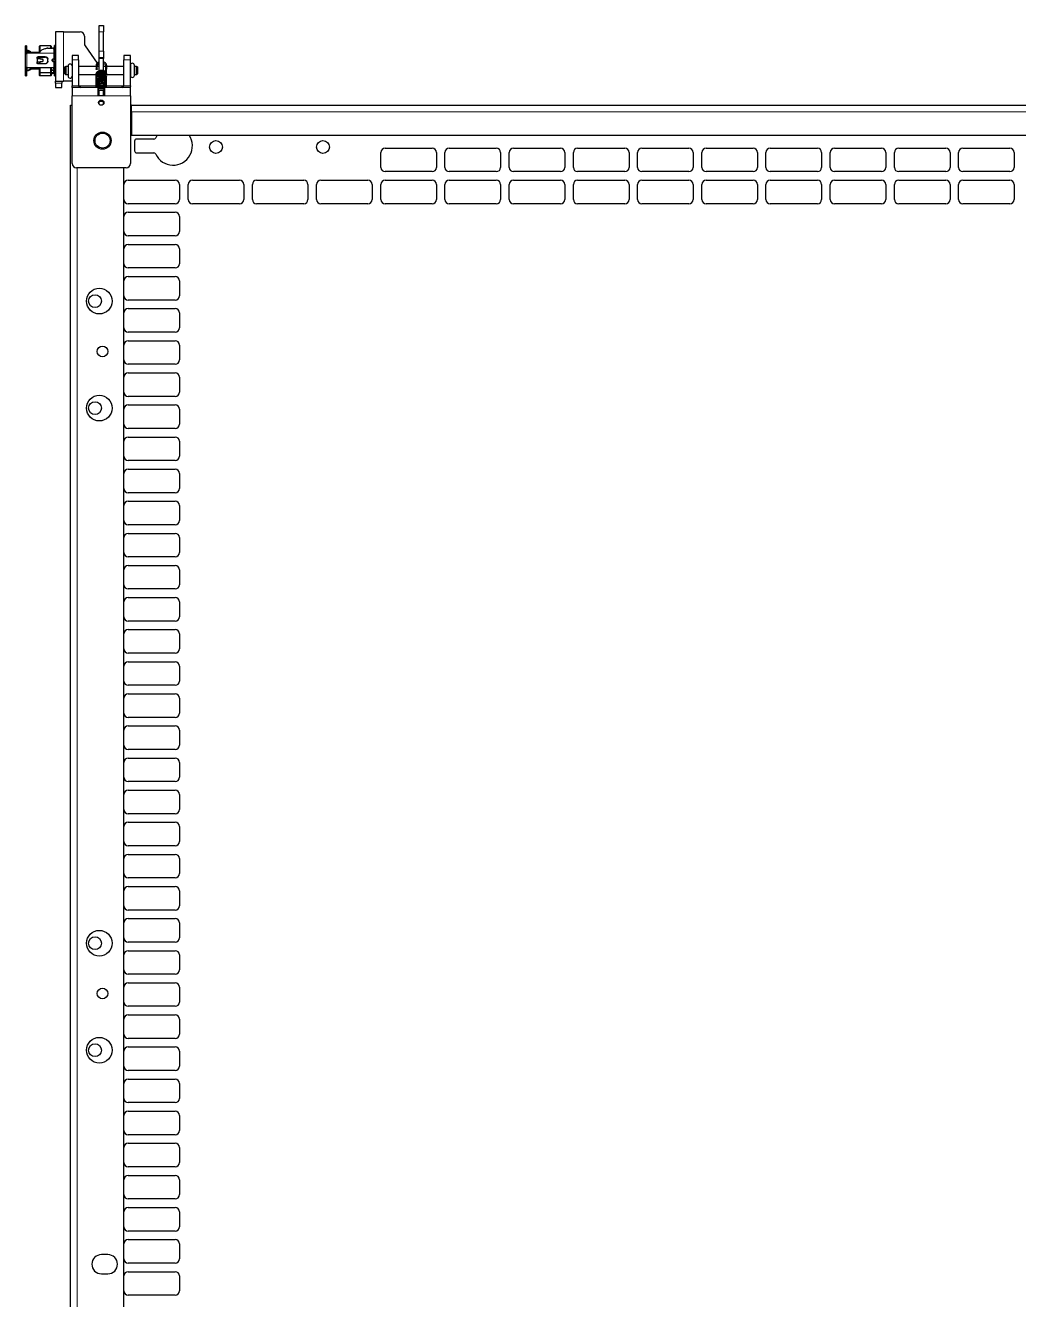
# Model space of a CAD drawing. Header units: millimetres. Extents: x -948 to 1310, y 554 to 2003.
# Drawn here: x 338 to 802, y 1287 to 1882 of the extents above; entities that cross this region are included whole.
import ezdxf

# ---------------------------------------------------------------- set-up
doc = ezdxf.new("R2010")
doc.units = ezdxf.units.MM

msp = doc.modelspace()

# ---------------------------------------------------------------- linework, layer by layer
at = {"color": 7, "linetype": 'Continuous', "lineweight": 25}
for p, q in [((372.35, 1882.1), (374.35, 1882.1)), ((372.35, 1879.1), (372.35, 1882.1)), ((374.35, 1882.1), (374.35, 1879.1)), ((355.75, 1879.1), (351.95, 1879.1)), ((351.95, 1879.1), (351.95, 1856.1)), ((355.75, 1879.1), (363.45, 1879.1)), ((365.45, 1877.1), (365.45, 1873.73)), ((372.35, 1870.1), (372.35, 1879.1)), ((374.35, 1870.1), (374.35, 1879.1)), ((338.45, 1872.6), (337.95, 1872.6)), ((337.95, 1871.84), (337.95, 1872.6)), ((338.45, 1871.84), (337.95, 1871.84)), ((337.95, 1868.77), (337.95, 1871.84)), ((338.45, 1872.6), (338.45, 1871.84)), ((338.45, 1871.84), (338.45, 1869.18)), ((339.15, 1870.34), (338.65, 1870.34)), ((339.15, 1870.07), (338.65, 1870.07)), ((338.65, 1870.07), (338.65, 1869.61)), ((338.65, 1869.61), (339.15, 1869.61)), ((339.15, 1869.61), (339.15, 1870.07)), ((340.65, 1869.21), (340.65, 1869.46)), ((344.47, 1869.46), (340.65, 1869.46)), ((345.4, 1870.54), (344.25, 1869.21)), ((344.66, 1872.6), (344.55, 1872.4)), ((344.55, 1872.4), (344.66, 1872.6)), ((344.55, 1869.55), (344.55, 1872.4)), ((344.66, 1872.6), (344.66, 1869.69)), ((349.75, 1872.6), (344.66, 1872.6)), ((348.35, 1871.55), (350.5, 1871.55)), ((349.95, 1872.49), (349.75, 1872.6)), ((349.75, 1871.55), (349.75, 1872.6)), ((349.75, 1872.6), (349.95, 1872.49)), ((349.95, 1872.49), (349.95, 1871.55)), ((351.25, 1871.05), (351.25, 1869.21)), ((351.45, 1869.44), (351.29, 1869.41)), ((351.95, 1872.7), (351.45, 1872.7)), ((351.45, 1871.93), (351.45, 1872.7)), ((351.45, 1870.88), (351.45, 1871.93)), ((351.45, 1871.93), (351.95, 1871.93)), ((351.45, 1866.89), (351.45, 1870.88)), ((351.45, 1870.88), (351.95, 1870.88)), ((365.81, 1872.59), (371.45, 1864.53)), ((372.35, 1867.1), (372.35, 1870.1)), ((374.35, 1870.1), (374.35, 1867.1)), ((337.96, 1868.77), (337.95, 1868.77)), ((337.95, 1868.69), (337.95, 1868.77)), ((337.95, 1862.82), (337.95, 1868.69)), ((344.25, 1869.21), (338.65, 1869.21)), ((343.35, 1866.65), (343.35, 1867.03)), ((343.35, 1866.65), (343.35, 1865.05)), ((343.35, 1864.67), (343.35, 1865.05)), ((347.15, 1867.5), (343.85, 1867.5)), ((343.85, 1867.3), (347.15, 1867.3)), ((343.85, 1864.33), (347.15, 1864.33)), ((347.15, 1864.18), (343.85, 1864.18)), ((344.55, 1866.57), (344.55, 1867.3)), ((344.55, 1864.33), (344.55, 1865.16)), ((344.66, 1867.3), (344.66, 1866.56)), ((344.66, 1865.18), (344.66, 1864.33)), ((345.63, 1865.31), (345.69, 1865.32)), ((346.28, 1865.86), (346.28, 1865.82)), ((348.35, 1865.37), (348.35, 1866.33)), ((350.45, 1865.77), (350.45, 1865.94)), ((351, 1866.48), (351.25, 1866.48)), ((351, 1866.39), (351.25, 1866.39)), ((351, 1865.26), (351.25, 1865.26)), ((351, 1865.22), (351.25, 1865.22)), ((351.15, 1866.39), (351.15, 1865.26)), ((351.95, 1866.89), (351.45, 1866.89)), ((351.45, 1866.52), (351.45, 1866.89)), ((351.45, 1865.2), (351.45, 1865.04)), ((351.45, 1858.5), (351.45, 1865.04)), ((351.95, 1865.04), (351.45, 1865.04)), ((362.75, 1868.1), (359.75, 1868.1)), ((359.75, 1868.1), (359.75, 1866.1)), ((359.75, 1866.1), (359.75, 1853.9)), ((362.75, 1866.1), (362.75, 1868.1)), ((362.75, 1866.1), (362.75, 1853.9)), ((370.92, 1863.34), (370.9, 1861.73)), ((371.5, 1861.73), (371.52, 1863.33)), ((372.35, 1867.1), (374.35, 1867.1)), ((372.35, 1866.6), (372.35, 1867.1)), ((372.35, 1860.92), (372.35, 1866.6)), ((374.35, 1867.1), (374.35, 1866.6)), ((374.35, 1861), (374.35, 1866.6)), ((383.95, 1868.1), (383.95, 1866.1)), ((386.95, 1868.1), (383.95, 1868.1)), ((383.95, 1853.9), (383.95, 1866.1)), ((386.95, 1866.1), (386.95, 1868.1)), ((386.95, 1853.9), (386.95, 1866.1)), ((386.95, 1863.47), (386.95, 1858.77)), ((388.85, 1858.77), (388.85, 1863.47)), ((337.95, 1861.76), (337.95, 1862.82)), ((338.45, 1861.76), (337.95, 1861.76)), ((337.95, 1858.69), (337.95, 1861.76)), ((338.45, 1858.69), (337.95, 1858.69)), ((337.95, 1858.6), (337.95, 1858.69)), ((337.95, 1858.6), (338.45, 1858.6)), ((338.45, 1862.38), (338.45, 1861.76)), ((338.45, 1861.76), (338.45, 1858.69)), ((338.45, 1858.69), (338.45, 1858.6)), ((340.65, 1862.36), (338.65, 1862.36)), ((339.15, 1861.14), (338.65, 1861.14)), ((339.15, 1860.86), (338.65, 1860.86)), ((340.65, 1861.74), (339.97, 1861.74)), ((344.25, 1862), (340.26, 1862)), ((351.25, 1862.36), (340.65, 1862.36)), ((344.47, 1861.74), (340.65, 1861.74)), ((344.25, 1862.36), (344.25, 1862)), ((344.55, 1861.65), (344.25, 1862)), ((344.26, 1862.36), (344.55, 1862.02)), ((344.55, 1860.01), (344.55, 1862.36)), ((344.66, 1859.93), (344.55, 1860.01)), ((344.55, 1858.8), (344.55, 1860.01)), ((344.55, 1858.8), (344.66, 1858.6)), ((344.66, 1858.6), (344.55, 1858.8)), ((344.55, 1858.8), (344.55, 1858.8)), ((344.66, 1862.36), (344.66, 1859.93)), ((349.75, 1859.93), (344.66, 1859.93)), ((344.66, 1859.93), (344.66, 1858.6)), ((349.75, 1858.6), (344.66, 1858.6)), ((349.75, 1859.93), (349.75, 1862.36)), ((349.95, 1859.97), (349.75, 1859.93)), ((349.75, 1858.6), (349.75, 1859.93)), ((349.75, 1858.6), (349.95, 1858.72)), ((349.95, 1858.72), (349.75, 1858.6)), ((349.95, 1862.36), (349.95, 1859.97)), ((349.95, 1861.45), (351.15, 1861.45)), ((350.5, 1860.03), (349.95, 1860.03)), ((349.95, 1859.97), (349.95, 1858.72)), ((349.95, 1859.66), (350.5, 1859.66)), ((351.15, 1862.37), (351.15, 1861.45)), ((351.45, 1861.76), (351.15, 1861.83)), ((351.45, 1861.5), (351.15, 1861.6)), ((351.25, 1861.81), (351.25, 1862.36)), ((351.25, 1860.53), (351.25, 1860.97)), ((351.25, 1860.53), (351.25, 1860.16)), ((351.45, 1858.5), (351.95, 1858.5)), ((356.8, 1863), (356.3, 1862.71)), ((356.3, 1859.49), (356.3, 1862.71)), ((356.3, 1859.49), (356.8, 1859.2)), ((357.85, 1863), (356.8, 1863)), ((356.8, 1863), (356.8, 1859.2)), ((356.8, 1859.2), (357.85, 1859.2)), ((357.85, 1863.13), (357.85, 1858.43)), ((370.92, 1863), (362.75, 1863)), ((362.75, 1859.2), (370.91, 1859.2)), ((372.35, 1863), (371.52, 1863)), ((374.35, 1863.1), (375.32, 1863.1)), ((375.32, 1863), (374.35, 1863)), ((375.32, 1863.21), (375.28, 1860.56)), ((375.38, 1857.76), (375.62, 1857.52)), ((375.81, 1859.2), (383.95, 1859.2)), ((375.89, 1859.52), (375.84, 1859.93)), ((375.87, 1859.95), (375.92, 1863.2)), ((375.88, 1859.46), (375.89, 1859.52)), ((375.92, 1863.1), (383.95, 1863.1)), ((383.95, 1863), (375.92, 1863)), ((386.95, 1863), (386.95, 1863)), ((386.95, 1859.2), (386.95, 1859.2)), ((389.8, 1863), (388.85, 1863)), ((388.85, 1859.2), (389.8, 1859.2)), ((390.3, 1862.71), (389.8, 1863)), ((389.8, 1859.2), (389.8, 1863)), ((389.8, 1859.2), (390.3, 1859.49)), ((390.3, 1862.71), (390.3, 1859.49)), ((351.95, 1856.1), (355.75, 1856.1)), ((351.95, 1855.1), (351.95, 1856.1)), ((351.95, 1855.1), (351.95, 1853.1)), ((351.95, 1853.1), (354.95, 1853.1)), ((354.95, 1856.1), (354.95, 1855.1)), ((354.95, 1853.1), (354.95, 1855.1)), ((359.75, 1856.1), (355.75, 1856.1)), ((359.75, 1853.1), (359.75, 1849.3)), ((371.85, 1853.1), (359.75, 1853.1)), ((362.75, 1853.9), (363.55, 1853.9)), ((363.55, 1853.9), (363.55, 1853.1)), ((370.8, 1853.15), (370.79, 1853.1)), ((370.9, 1853.6), (370.8, 1853.21)), ((370.8, 1853.21), (370.8, 1853.15)), ((371.4, 1853.17), (371.45, 1853.35)), ((371.4, 1853.11), (371.4, 1853.17)), ((371.63, 1856.89), (371.52, 1857.02)), ((371.85, 1849.3), (371.85, 1853.1)), ((372.03, 1856.52), (371.91, 1856.6)), ((372.35, 1849.3), (372.35, 1852.06)), ((374.35, 1849.3), (374.35, 1852)), ((386.95, 1853.1), (374.85, 1853.1)), ((374.85, 1853.1), (374.85, 1849.3)), ((383.15, 1853.1), (383.15, 1853.9)), ((383.15, 1853.9), (383.95, 1853.9)), ((386.95, 1849.3), (386.95, 1853.1)), ((359.75, 1817.6), (359.75, 1849.3)), ((371.85, 1850.1), (372.35, 1850.1)), ((374.85, 1849.3), (371.85, 1849.3)), ((372.35, 1845.3), (372.35, 1846.8)), ((374.35, 1850.1), (374.85, 1850.1)), ((374.35, 1845.3), (374.35, 1846.8)), ((386.95, 1849.3), (386.95, 1817.6)), ((358.95, 1844.8), (359.75, 1844.8)), ((358.95, 761.8), (358.95, 1844.8)), ((387.45, 1844.8), (386.95, 1844.8)), ((387.45, 1841.71), (387.45, 1844.81)), ((387.45, 1844.81), (1216.45, 1844.81)), ((387.45, 1841.71), (387.45, 1830.81)), ((387.45, 1830.81), (1216.45, 1830.81)), ((388.95, 1828.06), (388.95, 1823.56)), ((397.9, 1829.06), (389.95, 1829.06)), ((399.47, 1830.81), (398.8, 1829.64)), ((389.95, 1822.56), (397.9, 1822.56)), ((503.95, 1815.8), (503.95, 1822.8)), ((505.95, 1824.8), (527.95, 1824.8)), ((529.95, 1822.8), (529.95, 1815.8)), ((533.95, 1815.8), (533.95, 1822.8)), ((535.95, 1824.8), (557.95, 1824.8)), ((559.95, 1822.8), (559.95, 1815.8)), ((563.95, 1815.8), (563.95, 1822.8)), ((565.95, 1824.8), (587.95, 1824.8)), ((589.95, 1822.8), (589.95, 1815.8)), ((593.95, 1815.8), (593.95, 1822.8)), ((595.95, 1824.8), (617.95, 1824.8)), ((619.95, 1822.8), (619.95, 1815.8)), ((623.95, 1815.8), (623.95, 1822.8)), ((625.95, 1824.8), (647.95, 1824.8)), ((649.95, 1822.8), (649.95, 1815.8)), ((653.95, 1815.8), (653.95, 1822.8)), ((655.95, 1824.8), (677.95, 1824.8)), ((679.95, 1822.8), (679.95, 1815.8)), ((683.95, 1815.8), (683.95, 1822.8)), ((685.95, 1824.8), (707.95, 1824.8)), ((709.95, 1822.8), (709.95, 1815.8)), ((713.95, 1815.8), (713.95, 1822.8)), ((715.95, 1824.8), (737.95, 1824.8)), ((739.95, 1822.8), (739.95, 1815.8)), ((743.95, 1815.8), (743.95, 1822.8)), ((745.95, 1824.8), (767.95, 1824.8)), ((769.95, 1822.8), (769.95, 1815.8)), ((773.95, 1815.8), (773.95, 1822.8)), ((775.95, 1824.8), (797.95, 1824.8)), ((799.95, 1822.8), (799.95, 1815.8)), ((384.95, 1815.6), (361.75, 1815.6)), ((383.95, 761.8), (383.95, 1815.6)), ((385.95, 1809.8), (407.95, 1809.8)), ((415.95, 1809.8), (437.95, 1809.8)), ((445.95, 1809.8), (467.95, 1809.8)), ((475.95, 1809.8), (497.95, 1809.8)), ((527.95, 1813.8), (505.95, 1813.8)), ((505.95, 1809.8), (527.95, 1809.8)), ((557.95, 1813.8), (535.95, 1813.8)), ((535.95, 1809.8), (557.95, 1809.8)), ((587.95, 1813.8), (565.95, 1813.8)), ((565.95, 1809.8), (587.95, 1809.8)), ((617.95, 1813.8), (595.95, 1813.8)), ((595.95, 1809.8), (617.95, 1809.8)), ((647.95, 1813.8), (625.95, 1813.8)), ((625.95, 1809.8), (647.95, 1809.8)), ((677.95, 1813.8), (655.95, 1813.8)), ((655.95, 1809.8), (677.95, 1809.8)), ((707.95, 1813.8), (685.95, 1813.8)), ((685.95, 1809.8), (707.95, 1809.8)), ((737.95, 1813.8), (715.95, 1813.8)), ((715.95, 1809.8), (737.95, 1809.8)), ((767.95, 1813.8), (745.95, 1813.8)), ((745.95, 1809.8), (767.95, 1809.8)), ((797.95, 1813.8), (775.95, 1813.8)), ((775.95, 1809.8), (797.95, 1809.8)), ((409.95, 1807.8), (409.95, 1800.8)), ((413.95, 1800.8), (413.95, 1807.8)), ((439.95, 1807.8), (439.95, 1800.8)), ((443.95, 1800.8), (443.95, 1807.8)), ((469.95, 1807.8), (469.95, 1800.8)), ((473.95, 1800.8), (473.95, 1807.8)), ((499.95, 1807.8), (499.95, 1800.8)), ((503.95, 1800.8), (503.95, 1807.8)), ((529.95, 1807.8), (529.95, 1800.8)), ((533.95, 1800.8), (533.95, 1807.8)), ((559.95, 1807.8), (559.95, 1800.8)), ((563.95, 1800.8), (563.95, 1807.8)), ((589.95, 1807.8), (589.95, 1800.8)), ((593.95, 1800.8), (593.95, 1807.8)), ((619.95, 1807.8), (619.95, 1800.8)), ((623.95, 1800.8), (623.95, 1807.8)), ((649.95, 1807.8), (649.95, 1800.8)), ((653.95, 1800.8), (653.95, 1807.8)), ((679.95, 1807.8), (679.95, 1800.8)), ((683.95, 1800.8), (683.95, 1807.8)), ((709.95, 1807.8), (709.95, 1800.8)), ((713.95, 1800.8), (713.95, 1807.8)), ((739.95, 1807.8), (739.95, 1800.8)), ((743.95, 1800.8), (743.95, 1807.8)), ((769.95, 1807.8), (769.95, 1800.8)), ((773.95, 1800.8), (773.95, 1807.8)), ((799.95, 1807.8), (799.95, 1800.8)), ((407.95, 1798.8), (385.95, 1798.8)), ((437.95, 1798.8), (415.95, 1798.8)), ((467.95, 1798.8), (445.95, 1798.8)), ((497.95, 1798.8), (475.95, 1798.8)), ((527.95, 1798.8), (505.95, 1798.8)), ((557.95, 1798.8), (535.95, 1798.8)), ((587.95, 1798.8), (565.95, 1798.8)), ((617.95, 1798.8), (595.95, 1798.8)), ((647.95, 1798.8), (625.95, 1798.8)), ((677.95, 1798.8), (655.95, 1798.8)), ((707.95, 1798.8), (685.95, 1798.8)), ((737.95, 1798.8), (715.95, 1798.8)), ((767.95, 1798.8), (745.95, 1798.8)), ((797.95, 1798.8), (775.95, 1798.8)), ((385.95, 1794.8), (407.95, 1794.8)), ((409.95, 1792.8), (409.95, 1785.8)), ((407.95, 1783.8), (385.95, 1783.8)), ((385.95, 1779.8), (407.95, 1779.8)), ((409.95, 1777.8), (409.95, 1770.8)), ((407.95, 1768.8), (385.95, 1768.8)), ((385.95, 1764.8), (407.95, 1764.8)), ((409.95, 1762.8), (409.95, 1755.8)), ((407.95, 1753.8), (385.95, 1753.8)), ((385.95, 1749.8), (407.95, 1749.8)), ((409.95, 1747.8), (409.95, 1740.8)), ((407.95, 1738.8), (385.95, 1738.8)), ((385.95, 1734.8), (407.95, 1734.8)), ((409.95, 1732.8), (409.95, 1725.8)), ((407.95, 1723.8), (385.95, 1723.8)), ((385.95, 1719.8), (407.95, 1719.8)), ((409.95, 1717.8), (409.95, 1710.8)), ((407.95, 1708.8), (385.95, 1708.8)), ((385.95, 1704.8), (407.95, 1704.8)), ((409.95, 1702.8), (409.95, 1695.8)), ((407.95, 1693.8), (385.95, 1693.8)), ((385.95, 1689.8), (407.95, 1689.8)), ((409.95, 1687.8), (409.95, 1680.8)), ((407.95, 1678.8), (385.95, 1678.8)), ((385.95, 1674.8), (407.95, 1674.8)), ((409.95, 1672.8), (409.95, 1665.8)), ((407.95, 1663.8), (385.95, 1663.8)), ((385.95, 1659.8), (407.95, 1659.8)), ((409.95, 1657.8), (409.95, 1650.8)), ((407.95, 1648.8), (385.95, 1648.8)), ((385.95, 1644.8), (407.95, 1644.8)), ((409.95, 1642.8), (409.95, 1635.8)), ((407.95, 1633.8), (385.95, 1633.8)), ((385.95, 1629.8), (407.95, 1629.8)), ((409.95, 1627.8), (409.95, 1620.8)), ((407.95, 1618.8), (385.95, 1618.8)), ((385.95, 1614.8), (407.95, 1614.8)), ((409.95, 1612.8), (409.95, 1605.8)), ((407.95, 1603.8), (385.95, 1603.8)), ((385.95, 1599.8), (407.95, 1599.8)), ((409.95, 1597.8), (409.95, 1590.8)), ((407.95, 1588.8), (385.95, 1588.8)), ((385.95, 1584.8), (407.95, 1584.8)), ((409.95, 1582.8), (409.95, 1575.8)), ((407.95, 1573.8), (385.95, 1573.8)), ((385.95, 1569.8), (407.95, 1569.8)), ((409.95, 1567.8), (409.95, 1560.8)), ((407.95, 1558.8), (385.95, 1558.8)), ((385.95, 1554.8), (407.95, 1554.8)), ((409.95, 1552.8), (409.95, 1545.8)), ((407.95, 1543.8), (385.95, 1543.8)), ((385.95, 1539.8), (407.95, 1539.8)), ((409.95, 1537.8), (409.95, 1530.8)), ((407.95, 1528.8), (385.95, 1528.8)), ((385.95, 1524.8), (407.95, 1524.8)), ((409.95, 1522.8), (409.95, 1515.8)), ((407.95, 1513.8), (385.95, 1513.8)), ((385.95, 1509.8), (407.95, 1509.8)), ((409.95, 1507.8), (409.95, 1500.8)), ((407.95, 1498.8), (385.95, 1498.8)), ((385.95, 1494.8), (407.95, 1494.8)), ((409.95, 1492.8), (409.95, 1485.8)), ((407.95, 1483.8), (385.95, 1483.8)), ((385.95, 1479.8), (407.95, 1479.8)), ((409.95, 1477.8), (409.95, 1470.8)), ((407.95, 1468.8), (385.95, 1468.8)), ((385.95, 1464.8), (407.95, 1464.8)), ((409.95, 1462.8), (409.95, 1455.8)), ((407.95, 1453.8), (385.95, 1453.8)), ((385.95, 1449.8), (407.95, 1449.8)), ((409.95, 1447.8), (409.95, 1440.8)), ((407.95, 1438.8), (385.95, 1438.8)), ((385.95, 1434.8), (407.95, 1434.8)), ((409.95, 1432.8), (409.95, 1425.8)), ((407.95, 1423.8), (385.95, 1423.8)), ((385.95, 1419.8), (407.95, 1419.8)), ((409.95, 1417.8), (409.95, 1410.8)), ((407.95, 1408.8), (385.95, 1408.8)), ((385.95, 1404.8), (407.95, 1404.8)), ((409.95, 1402.8), (409.95, 1395.8)), ((407.95, 1393.8), (385.95, 1393.8)), ((385.95, 1389.8), (407.95, 1389.8)), ((409.95, 1387.8), (409.95, 1380.8)), ((407.95, 1378.8), (385.95, 1378.8)), ((385.95, 1374.8), (407.95, 1374.8)), ((409.95, 1372.8), (409.95, 1365.8)), ((407.95, 1363.8), (385.95, 1363.8)), ((385.95, 1359.8), (407.95, 1359.8)), ((409.95, 1357.8), (409.95, 1350.8)), ((407.95, 1348.8), (385.95, 1348.8)), ((385.95, 1344.8), (407.95, 1344.8)), ((409.95, 1342.8), (409.95, 1335.8)), ((407.95, 1333.8), (385.95, 1333.8)), ((385.95, 1329.8), (407.95, 1329.8)), ((409.95, 1327.8), (409.95, 1320.8)), ((407.95, 1318.8), (385.95, 1318.8)), ((385.95, 1314.8), (407.95, 1314.8)), ((409.95, 1312.8), (409.95, 1305.8)), ((376.45, 1307.8), (373.45, 1307.8)), ((407.95, 1303.8), (385.95, 1303.8)), ((373.45, 1298.8), (376.45, 1298.8)), ((385.95, 1299.8), (407.95, 1299.8)), ((409.95, 1297.8), (409.95, 1290.8)), ((407.95, 1288.8), (385.95, 1288.8))]:
    msp.add_line(p, q, dxfattribs=at)
at = {"color": 8, "linetype": 'Continuous', "lineweight": 18}
for p, q in [((355.75, 1879.1), (355.75, 1856.1)), ((374.35, 1879.1), (372.35, 1879.1)), ((372.35, 1870.1), (374.35, 1870.1)), ((338.65, 1869.21), (338.65, 1862.36)), ((343.85, 1867.5), (343.85, 1867.3)), ((343.85, 1864.33), (343.85, 1864.18)), ((351.25, 1869.21), (344.25, 1869.21)), ((347.15, 1867.3), (347.15, 1867.5)), ((347.15, 1864.18), (347.15, 1864.33)), ((351, 1866.48), (351, 1866.39)), ((351, 1865.26), (351, 1865.22)), ((351.25, 1866.48), (351.25, 1869.21)), ((351.25, 1862.36), (351.25, 1865.22)), ((359.75, 1866.1), (362.75, 1866.1)), ((374.35, 1866.6), (372.35, 1866.6)), ((383.95, 1866.1), (386.95, 1866.1)), ((338.65, 1862), (338.65, 1861.74)), ((350.5, 1859.66), (350.5, 1860.03)), ((375.41, 1859.29), (375.46, 1859.26)), ((354.95, 1855.1), (351.95, 1855.1)), ((362.75, 1853.9), (359.75, 1853.9)), ((363.55, 1853.9), (370.85, 1853.9)), ((371.39, 1853.1), (371.4, 1853.16)), ((375.81, 1853.9), (383.15, 1853.9)), ((383.95, 1853.9), (386.95, 1853.9)), ((359.75, 1849.3), (371.85, 1849.3)), ((374.85, 1849.3), (386.95, 1849.3)), ((387.45, 1841.71), (1216.45, 1841.71)), ((362.05, 761.8), (362.05, 1815.6))]:
    msp.add_line(p, q, dxfattribs=at)
at = {"color": 7, "linetype": 'Continuous', "lineweight": 25, "flags": 128}
for points in [[(338.65, 1869.46), (338.51, 1869.45), (338.45, 1869.44)], [(338.65, 1862), (338.51, 1862.01), (338.45, 1862.02)], [(338.65, 1861.74), (338.51, 1861.75), (338.45, 1861.77)], [(371.21, 1861.91), (371.32, 1861.89), (371.42, 1861.85), (371.48, 1861.79), (371.5, 1861.72), (371.47, 1861.65), (371.4, 1861.6), (371.3, 1861.56), (371.19, 1861.55), (371.07, 1861.57), (370.98, 1861.61), (370.92, 1861.67), (370.9, 1861.74), (370.93, 1861.81), (371, 1861.86), (371.1, 1861.9), (371.21, 1861.91)], [(373.42, 1857.39), (373.42, 1857.43), (373.42, 1857.5)], [(375.46, 1859.6), (375.55, 1859.59), (375.66, 1859.62), (375.76, 1859.69), (375.82, 1859.77), (375.84, 1859.87), (375.82, 1859.96), (375.76, 1860.03), (375.66, 1860.07), (375.55, 1860.08), (375.55, 1860.08)], [(359.83, 1853.1), (359.82, 1853.16), (359.75, 1853.9)], [(375.74, 1853.66), (375.81, 1853.9), (375.74, 1854.21), (375.58, 1854.51), (375.11, 1854.93), (374.65, 1855.15), (374.01, 1855.31), (373.08, 1855.33), (372.49, 1855.19), (371.86, 1854.88), (371.57, 1854.63), (371.37, 1854.32), (371.31, 1854), (371.35, 1853.77), (371.35, 1853.77)], [(375.76, 1854.71), (375.82, 1854.94), (375.76, 1855.25), (375.6, 1855.55), (375.13, 1855.97), (374.67, 1856.19), (374.03, 1856.35), (373.1, 1856.37), (372.52, 1856.24), (371.88, 1855.93), (371.59, 1855.68), (371.39, 1855.37), (371.32, 1855.05), (371.37, 1854.82), (371.37, 1854.82)], [(375.75, 1854.18), (375.82, 1854.42), (375.75, 1854.73), (375.59, 1855.03), (375.12, 1855.45), (374.66, 1855.67), (374.02, 1855.83), (373.09, 1855.85), (372.5, 1855.72), (371.87, 1855.41), (371.58, 1855.16), (371.38, 1854.84), (371.32, 1854.52), (371.36, 1854.3), (371.36, 1854.3)], [(386.95, 1853.9), (386.88, 1853.16), (386.86, 1853.1)]]:
    msp.add_lwpolyline(points, dxfattribs=at)
at = {"color": 8, "linetype": 'Continuous', "lineweight": 18, "flags": 128}
for points in [[(370.92, 1863.34), (370.92, 1863.35), (370.95, 1863.41), (371.02, 1863.47), (371.12, 1863.51), (371.23, 1863.52)], [(371.23, 1863.52), (371.35, 1863.5), (371.44, 1863.46), (371.5, 1863.4), (371.52, 1863.33)], [(375.63, 1863.38), (375.51, 1863.37), (375.41, 1863.33), (375.34, 1863.28), (375.32, 1863.21), (375.32, 1863.21)], [(375.92, 1863.2), (375.9, 1863.26), (375.84, 1863.32), (375.74, 1863.36), (375.63, 1863.38)], [(350.43, 1861.45), (350.43, 1861.4), (350.42, 1861.26), (350.41, 1861.11), (350.41, 1861.02), (350.41, 1861.02), (350.41, 1861.02)], [(375.29, 1859.55), (375.29, 1859.55), (375.29, 1859.49)], [(375.58, 1859.76), (375.46, 1859.75), (375.41, 1859.74)], [(370.8, 1853.21), (370.8, 1853.2), (370.82, 1853.1)], [(370.8, 1853.15), (370.8, 1853.14), (370.8, 1853.1)]]:
    msp.add_lwpolyline(points, dxfattribs=at)
at = {"color": 7, "linetype": 'Continuous', "lineweight": 25}
for centre, radius in [((373.35, 1846.05), 1.25), ((373.95, 1828.3), 4), ((373.95, 1828.3), 3.5), ((426.95, 1825.31), 3), ((476.95, 1825.31), 3), ((372.45, 1753.3), 6), ((370.45, 1753.3), 3), ((373.95, 1729.8), 2.5), ((372.45, 1703.3), 6), ((370.45, 1703.3), 3), ((372.45, 1453.3), 6), ((370.45, 1453.3), 3), ((373.95, 1429.8), 2.5), ((372.45, 1403.3), 6), ((370.45, 1403.3), 3)]:
    msp.add_circle(centre, radius, dxfattribs=at)
for centre, radius, start, end in [((363.45, 1877.1), 2, 0, 90), ((348.35, 1870.45), 1.1, 89.96184, 100.14326), ((350.6, 1870.89), 0.665, 13.44863, 98.95624), ((351.27, 1869.38), 0.18, 262.85574, 350.36306), ((367.45, 1873.73), 2, 180, 214.99202), ((338.57, 1868.58), 0.63, 82.85574, 170.36306), ((351.3, 1866.79), 0.306, 260.90956, 299.70981), ((351.42, 1867.45), 1.07, 260.90956, 299.70981), ((351.42, 1863), 2.27, 76.59367, 94.39584), ((351.3, 1864.57), 0.648, 76.59367, 94.39584), ((358.8, 1863.13), 0.95, 3.56136, 180), ((373.49, 1865.1), 2, 214.99202, 235.20405), ((387.9, 1863.47), 0.95, 0, 180), ((338.55, 1862.97), 0.62, 193.44863, 278.95624), ((350.6, 1860.68), 0.665, 261.04376, 346.55137), ((350.6, 1860.31), 0.665, 261.04376, 346.55137), ((351.28, 1862.18), 0.177, 13.44863, 98.95624), ((351.27, 1861.82), 0.18, 9.63694, 97.14426), ((358.8, 1858.43), 0.95, 180, 356.43864), ((387.9, 1858.77), 0.95, 180, 0), ((363.55, 1853.9), 0.8, 180, 270), ((383.15, 1853.9), 0.8, 270, 0), ((389.95, 1828.06), 1, 90, 180), ((397.9, 1830.06), 1, 270, 334.84934), ((406.95, 1825.81), 9, 205.15066, 33.74899), ((389.95, 1823.56), 1, 180, 270), ((397.9, 1821.56), 1, 25.15066, 90), ((505.95, 1822.8), 2, 90, 180), ((527.95, 1822.8), 2, 0, 90), ((535.95, 1822.8), 2, 90, 180), ((557.95, 1822.8), 2, 0, 90), ((565.95, 1822.8), 2, 90, 180), ((587.95, 1822.8), 2, 0, 90), ((595.95, 1822.8), 2, 90, 180), ((617.95, 1822.8), 2, 0, 90), ((625.95, 1822.8), 2, 90, 180), ((647.95, 1822.8), 2, 0, 90), ((655.95, 1822.8), 2, 90, 180), ((677.95, 1822.8), 2, 0, 90), ((685.95, 1822.8), 2, 90, 180), ((707.95, 1822.8), 2, 0, 90), ((715.95, 1822.8), 2, 90, 180), ((737.95, 1822.8), 2, 0, 90), ((745.95, 1822.8), 2, 90, 180), ((767.95, 1822.8), 2, 0, 90), ((775.95, 1822.8), 2, 90, 180), ((797.95, 1822.8), 2, 0, 90), ((361.75, 1817.6), 2, 180, 270), ((384.95, 1817.6), 2, 270, 0), ((505.95, 1815.8), 2, 180, 270), ((527.95, 1815.8), 2, 270, 0), ((535.95, 1815.8), 2, 180, 270), ((557.95, 1815.8), 2, 270, 0), ((565.95, 1815.8), 2, 180, 270), ((587.95, 1815.8), 2, 270, 0), ((595.95, 1815.8), 2, 180, 270), ((617.95, 1815.8), 2, 270, 0), ((625.95, 1815.8), 2, 180, 270), ((647.95, 1815.8), 2, 270, 0), ((655.95, 1815.8), 2, 180, 270), ((677.95, 1815.8), 2, 270, 0), ((685.95, 1815.8), 2, 180, 270), ((707.95, 1815.8), 2, 270, 0), ((715.95, 1815.8), 2, 180, 270), ((737.95, 1815.8), 2, 270, 0), ((745.95, 1815.8), 2, 180, 270), ((767.95, 1815.8), 2, 270, 0), ((775.95, 1815.8), 2, 180, 270), ((797.95, 1815.8), 2, 270, 0), ((385.95, 1807.8), 2, 90, 180), ((407.95, 1807.8), 2, 0, 90), ((415.95, 1807.8), 2, 90, 180), ((437.95, 1807.8), 2, 0, 90), ((445.95, 1807.8), 2, 90, 180), ((467.95, 1807.8), 2, 0, 90), ((475.95, 1807.8), 2, 90, 180), ((497.95, 1807.8), 2, 0, 90), ((505.95, 1807.8), 2, 90, 180), ((527.95, 1807.8), 2, 0, 90), ((535.95, 1807.8), 2, 90, 180), ((557.95, 1807.8), 2, 0, 90), ((565.95, 1807.8), 2, 90, 180), ((587.95, 1807.8), 2, 0, 90), ((595.95, 1807.8), 2, 90, 180), ((617.95, 1807.8), 2, 0, 90), ((625.95, 1807.8), 2, 90, 180), ((647.95, 1807.8), 2, 0, 90), ((655.95, 1807.8), 2, 90, 180), ((677.95, 1807.8), 2, 0, 90), ((685.95, 1807.8), 2, 90, 180), ((707.95, 1807.8), 2, 360, 90), ((715.95, 1807.8), 2, 90, 180), ((737.95, 1807.8), 2, 0, 90), ((745.95, 1807.8), 2, 90, 180), ((767.95, 1807.8), 2, 0, 90), ((775.95, 1807.8), 2, 90, 180), ((797.95, 1807.8), 2, 0, 90), ((385.95, 1800.8), 2, 180, 270), ((407.95, 1800.8), 2, 270, 0), ((415.95, 1800.8), 2, 180, 270), ((437.95, 1800.8), 2, 270, 0), ((445.95, 1800.8), 2, 180, 270), ((467.95, 1800.8), 2, 270, 0), ((475.95, 1800.8), 2, 180, 270), ((497.95, 1800.8), 2, 270, 0), ((505.95, 1800.8), 2, 180, 270), ((527.95, 1800.8), 2, 270, 0), ((535.95, 1800.8), 2, 180, 270), ((557.95, 1800.8), 2, 270, 0), ((565.95, 1800.8), 2, 180, 270), ((587.95, 1800.8), 2, 270, 0), ((595.95, 1800.8), 2, 180, 270), ((617.95, 1800.8), 2, 270, 0), ((625.95, 1800.8), 2, 180, 270), ((647.95, 1800.8), 2, 270, 0), ((655.95, 1800.8), 2, 180, 270), ((677.95, 1800.8), 2, 270, 0), ((685.95, 1800.8), 2, 180, 270), ((707.95, 1800.8), 2, 270, 0), ((715.95, 1800.8), 2, 180, 270), ((737.95, 1800.8), 2, 270, 0), ((745.95, 1800.8), 2, 180, 270), ((767.95, 1800.8), 2, 270, 0), ((775.95, 1800.8), 2, 180, 270), ((797.95, 1800.8), 2, 270, 0), ((385.95, 1792.8), 2, 90, 180), ((407.95, 1792.8), 2, 0, 90), ((385.95, 1785.8), 2, 180, 270), ((407.95, 1785.8), 2, 270, 0), ((385.95, 1777.8), 2, 90, 180), ((407.95, 1777.8), 2, 0, 90), ((385.95, 1770.8), 2, 180, 270), ((407.95, 1770.8), 2, 270, 0), ((385.95, 1762.8), 2, 90, 180), ((407.95, 1762.8), 2, 0, 90), ((385.95, 1755.8), 2, 180, 270), ((407.95, 1755.8), 2, 270, 0), ((385.95, 1747.8), 2, 90, 180), ((407.95, 1747.8), 2, 0, 90), ((385.95, 1740.8), 2, 180, 270), ((407.95, 1740.8), 2, 270, 0), ((385.95, 1732.8), 2, 90, 180), ((407.95, 1732.8), 2, 0, 90), ((385.95, 1725.8), 2, 180, 270), ((407.95, 1725.8), 2, 270, 0), ((385.95, 1717.8), 2, 90, 180), ((407.95, 1717.8), 2, 0, 90), ((385.95, 1710.8), 2, 180, 270), ((407.95, 1710.8), 2, 270, 0), ((385.95, 1702.8), 2, 90, 180), ((407.95, 1702.8), 2, 0, 90), ((385.95, 1695.8), 2, 180, 270), ((407.95, 1695.8), 2, 270, 0), ((385.95, 1687.8), 2, 90, 180), ((407.95, 1687.8), 2, 0, 90), ((385.95, 1680.8), 2, 180, 270), ((407.95, 1680.8), 2, 270, 0), ((385.95, 1672.8), 2, 90, 180), ((407.95, 1672.8), 2, 0, 90), ((385.95, 1665.8), 2, 180, 270), ((407.95, 1665.8), 2, 270, 0), ((385.95, 1657.8), 2, 90, 180), ((407.95, 1657.8), 2, 0, 90), ((385.95, 1650.8), 2, 180, 270), ((407.95, 1650.8), 2, 270, 0), ((385.95, 1642.8), 2, 90, 180), ((407.95, 1642.8), 2, 0, 90), ((385.95, 1635.8), 2, 180, 270), ((407.95, 1635.8), 2, 270, 0), ((385.95, 1627.8), 2, 90, 180), ((407.95, 1627.8), 2, 0, 90), ((385.95, 1620.8), 2, 180, 270), ((407.95, 1620.8), 2, 270, 0), ((385.95, 1612.8), 2, 90, 180), ((407.95, 1612.8), 2, 0, 90), ((385.95, 1605.8), 2, 180, 270), ((407.95, 1605.8), 2, 270, 0), ((385.95, 1597.8), 2, 90, 180), ((407.95, 1597.8), 2, 0, 90), ((385.95, 1590.8), 2, 180, 270), ((407.95, 1590.8), 2, 270, 0), ((385.95, 1582.8), 2, 90, 180), ((407.95, 1582.8), 2, 0, 90), ((385.95, 1575.8), 2, 180, 270), ((407.95, 1575.8), 2, 270, 0), ((385.95, 1567.8), 2, 90, 180), ((407.95, 1567.8), 2, 0, 90), ((385.95, 1560.8), 2, 180, 270), ((407.95, 1560.8), 2, 270, 0), ((385.95, 1552.8), 2, 90, 180), ((407.95, 1552.8), 2, 0, 90), ((385.95, 1545.8), 2, 180, 270), ((407.95, 1545.8), 2, 270, 0), ((385.95, 1537.8), 2, 90, 180), ((407.95, 1537.8), 2, 0, 90), ((385.95, 1530.8), 2, 180, 270), ((407.95, 1530.8), 2, 270, 0), ((385.95, 1522.8), 2, 90, 180), ((407.95, 1522.8), 2, 0, 90), ((385.95, 1515.8), 2, 180, 270), ((407.95, 1515.8), 2, 270, 0), ((385.95, 1507.8), 2, 90, 180), ((407.95, 1507.8), 2, 0, 90), ((385.95, 1500.8), 2, 180, 270), ((407.95, 1500.8), 2, 270, 0), ((385.95, 1492.8), 2, 90, 180), ((407.95, 1492.8), 2, 0, 90), ((385.95, 1485.8), 2, 180, 270), ((407.95, 1485.8), 2, 270, 0), ((385.95, 1477.8), 2, 90, 180), ((407.95, 1477.8), 2, 0, 90), ((385.95, 1470.8), 2, 180, 270), ((407.95, 1470.8), 2, 270, 0), ((385.95, 1462.8), 2, 90, 180), ((407.95, 1462.8), 2, 0, 90), ((385.95, 1455.8), 2, 180, 270), ((407.95, 1455.8), 2, 270, 0), ((385.95, 1447.8), 2, 90, 180), ((407.95, 1447.8), 2, 0, 90), ((385.95, 1440.8), 2, 180, 270), ((407.95, 1440.8), 2, 270, 0), ((385.95, 1432.8), 2, 90, 180), ((407.95, 1432.8), 2, 0, 90), ((385.95, 1425.8), 2, 180, 270), ((407.95, 1425.8), 2, 270, 0), ((385.95, 1417.8), 2, 90, 180), ((407.95, 1417.8), 2, 0, 90), ((385.95, 1410.8), 2, 180, 270), ((407.95, 1410.8), 2, 270, 0), ((385.95, 1402.8), 2, 90, 180), ((407.95, 1402.8), 2, 0, 90), ((385.95, 1395.8), 2, 180, 270), ((407.95, 1395.8), 2, 270, 0), ((385.95, 1387.8), 2, 90, 180), ((407.95, 1387.8), 2, 0, 90), ((385.95, 1380.8), 2, 180, 270), ((407.95, 1380.8), 2, 270, 0), ((385.95, 1372.8), 2, 90, 180), ((407.95, 1372.8), 2, 0, 90), ((385.95, 1365.8), 2, 180, 270), ((407.95, 1365.8), 2, 270, 0), ((385.95, 1357.8), 2, 90, 180), ((407.95, 1357.8), 2, 0, 90), ((385.95, 1350.8), 2, 180, 270), ((407.95, 1350.8), 2, 270, 0), ((385.95, 1342.8), 2, 90, 180), ((407.95, 1342.8), 2, 0, 90), ((385.95, 1335.8), 2, 180, 270), ((407.95, 1335.8), 2, 270, 0), ((385.95, 1327.8), 2, 90, 180), ((407.95, 1327.8), 2, 0, 90), ((385.95, 1320.8), 2, 180, 270), ((407.95, 1320.8), 2, 270, 0), ((385.95, 1312.8), 2, 90, 180), ((407.95, 1312.8), 2, 0, 90), ((373.45, 1303.3), 4.5, 90, 270), ((376.45, 1303.3), 4.5, 270, 90), ((385.95, 1305.8), 2, 180, 270), ((407.95, 1305.8), 2, 270, 0), ((385.95, 1297.8), 2, 90, 180), ((407.95, 1297.8), 2, 0, 90), ((385.95, 1290.8), 2, 180, 270), ((407.95, 1290.8), 2, 270, 0)]:
    msp.add_arc(centre, radius, start, end, dxfattribs=at)
at = {"color": 8, "linetype": 'Continuous', "lineweight": 18}
for centre, radius, start, end in [((366.74, 1857.88), 6.7, 355.84942, 0.69679), ((375.65, 1859.55), 0.235, 292.47755, 353.58643), ((375.65, 1859.49), 0.233, 295.05859, 353.68915)]:
    msp.add_arc(centre, radius, start, end, dxfattribs=at)
at = {"color": 7, "linetype": 'Continuous', "lineweight": 25}
for points, knots in [([(338.65, 1869.21), (338.65, 1869.21), (338.65, 1869.39), (338.65, 1869.5), (338.65, 1869.61)], [0, 0, 0, 0, 0.000208, 1, 1, 1, 1]), ([(340.65, 1869.46), (340.37, 1869.67), (339.87, 1870.05), (339.37, 1870.25), (339.15, 1870.34)], [0, 0, 0, 0, 0.559911, 1, 1, 1, 1]), ([(340.26, 1869.21), (340.11, 1869.35), (339.74, 1869.7), (339.37, 1869.93), (339.15, 1870.07)], [0, 0, 0, 0, 0.403562, 1, 1, 1, 1]), ([(339.81, 1869.21), (339.81, 1869.21), (339.59, 1869.39), (339.37, 1869.5), (339.15, 1869.61)], [0, 0, 0, 0, 0.000208, 1, 1, 1, 1]), ([(345.4, 1870.54), (345.57, 1870.69), (345.92, 1870.99), (346.91, 1871.3), (347.67, 1871.44), (348.15, 1871.53)], [0, 0, 0, 0, 0.254027, 0.526591, 1, 1, 1, 1]), ([(351.45, 1870.42), (351.45, 1870.39), (351.45, 1870.36), (351.43, 1870.3), (351.39, 1870.25), (351.32, 1870.24), (351.27, 1870.23), (351.25, 1870.23)], [0, 0, 0, 0, 0.195353, 0.37764, 0.539051, 0.782239, 1, 1, 1, 1]), ([(351.45, 1870.12), (351.45, 1870.1), (351.45, 1870.06), (351.43, 1870.01), (351.39, 1869.96), (351.32, 1869.95), (351.27, 1869.95), (351.25, 1869.95)], [0, 0, 0, 0, 0.195302, 0.377541, 0.538909, 0.761383, 1, 1, 1, 1]), ([(343.35, 1867.03), (343.35, 1867.08), (343.36, 1867.19), (343.45, 1867.33), (343.58, 1867.43), (343.72, 1867.49), (343.81, 1867.49), (343.85, 1867.5)], [0, 0, 0, 0, 0.2143729, 0.4287785, 0.6425919, 0.8566662, 1, 1, 1, 1]), ([(343.85, 1867.3), (343.79, 1867.3), (343.68, 1867.29), (343.53, 1867.21), (343.42, 1867.09), (343.36, 1866.95), (343.35, 1866.87), (343.35, 1866.83)], [0, 0, 0, 0, 0.214385, 0.428772, 0.643033, 0.856802, 1, 1, 1, 1]), ([(343.35, 1866.65), (343.85, 1866.62), (344.52, 1866.59), (345.41, 1866.44), (345.72, 1866.39), (345.87, 1866.37)], [0, 0, 0, 0, 0.587693, 0.790818, 1, 1, 1, 1]), ([(343.35, 1865.05), (343.85, 1865.09), (344.52, 1865.14), (345.41, 1865.29), (345.72, 1865.32), (345.87, 1865.33)], [0, 0, 0, 0, 0.587693, 0.790818, 1, 1, 1, 1]), ([(343.35, 1864.82), (343.35, 1864.76), (343.36, 1864.65), (343.45, 1864.5), (343.58, 1864.4), (343.72, 1864.34), (343.81, 1864.33), (343.85, 1864.33)], [0, 0, 0, 0, 0.214295, 0.42863, 0.64223, 0.856153, 1, 1, 1, 1]), ([(343.85, 1864.18), (343.79, 1864.19), (343.68, 1864.2), (343.53, 1864.28), (343.42, 1864.4), (343.36, 1864.54), (343.35, 1864.63), (343.35, 1864.67)], [0, 0, 0, 0, 0.214445, 0.428893, 0.643239, 0.857188, 1, 1, 1, 1]), ([(346.28, 1865.86), (346.27, 1865.91), (346.26, 1866.03), (346.19, 1866.18), (346.08, 1866.3), (345.96, 1866.35), (345.89, 1866.36), (345.87, 1866.37)], [0, 0, 0, 0, 0.225883, 0.451767, 0.67765, 0.903524, 1, 1, 1, 1]), ([(345.87, 1865.33), (345.92, 1865.34), (346.02, 1865.36), (346.14, 1865.45), (346.23, 1865.58), (346.27, 1865.71), (346.27, 1865.79), (346.28, 1865.82)], [0, 0, 0, 0, 0.225867, 0.451734, 0.677598, 0.903479, 1, 1, 1, 1]), ([(347.15, 1867.5), (347.28, 1867.48), (347.55, 1867.46), (347.91, 1867.27), (348.18, 1866.98), (348.33, 1866.65), (348.34, 1866.43), (348.35, 1866.33)], [0, 0, 0, 0, 0.213238, 0.42649, 0.63916, 0.849598, 1, 1, 1, 1]), ([(348.35, 1866.13), (348.34, 1866.26), (348.31, 1866.53), (348.11, 1866.88), (347.82, 1867.14), (347.48, 1867.28), (347.25, 1867.29), (347.15, 1867.3)], [0, 0, 0, 0, 0.212376, 0.424979, 0.633479, 0.843609, 1, 1, 1, 1]), ([(347.15, 1864.33), (347.28, 1864.34), (347.55, 1864.37), (347.91, 1864.57), (348.18, 1864.86), (348.33, 1865.2), (348.34, 1865.43), (348.35, 1865.53)], [0, 0, 0, 0, 0.212875, 0.425767, 0.637937, 0.847353, 1, 1, 1, 1]), ([(348.35, 1865.37), (348.34, 1865.24), (348.31, 1864.97), (348.11, 1864.62), (347.81, 1864.35), (347.48, 1864.21), (347.25, 1864.19), (347.15, 1864.18)], [0, 0, 0, 0, 0.212833, 0.42585, 0.635542, 0.846587, 1, 1, 1, 1]), ([(350.45, 1865.94), (350.45, 1866), (350.47, 1866.12), (350.56, 1866.29), (350.7, 1866.41), (350.85, 1866.48), (350.96, 1866.48), (351, 1866.48)], [0, 0, 0, 0, 0.214305, 0.42865, 0.642279, 0.856223, 1, 1, 1, 1]), ([(351, 1866.39), (350.94, 1866.39), (350.81, 1866.38), (350.65, 1866.28), (350.52, 1866.14), (350.46, 1865.99), (350.45, 1865.89), (350.45, 1865.85)], [0, 0, 0, 0, 0.214319, 0.428642, 0.642812, 0.856387, 1, 1, 1, 1]), ([(350.45, 1865.81), (350.45, 1865.75), (350.47, 1865.63), (350.56, 1865.46), (350.7, 1865.34), (350.85, 1865.27), (350.96, 1865.26), (351, 1865.26)], [0, 0, 0, 0, 0.214211, 0.428471, 0.641842, 0.855602, 1, 1, 1, 1]), ([(351, 1865.22), (350.94, 1865.23), (350.81, 1865.24), (350.65, 1865.33), (350.52, 1865.47), (350.46, 1865.63), (350.45, 1865.73), (350.45, 1865.77)], [0, 0, 0, 0, 0.214393, 0.428789, 0.643061, 0.856854, 1, 1, 1, 1]), ([(372.35, 1865.14), (372.12, 1865.04), (371.63, 1864.83), (371.13, 1864.25), (370.94, 1863.71), (370.92, 1863.41), (370.92, 1863.34)], [0, 0, 0, 0, 0.28163, 0.611733, 0.91388, 1, 1, 1, 1]), ([(371.52, 1863.33), (371.53, 1863.42), (371.55, 1863.7), (371.8, 1864.11), (372.12, 1864.43), (372.34, 1864.5), (372.35, 1864.5)], [0, 0, 0, 0, 0.1994947, 0.6159936, 0.9798802, 1, 1, 1, 1]), ([(375.92, 1863.2), (375.91, 1863.34), (375.89, 1863.72), (375.6, 1864.32), (375.06, 1864.87), (374.57, 1865.06), (374.35, 1865.15)], [0, 0, 0, 0, 0.1665711, 0.4586262, 0.7531477, 1, 1, 1, 1]), ([(374.35, 1864.53), (374.54, 1864.42), (374.92, 1864.2), (375.26, 1863.71), (375.3, 1863.37), (375.32, 1863.21)], [0, 0, 0, 0, 0.334702, 0.673778, 1, 1, 1, 1]), ([(338.65, 1862.36), (338.65, 1862.09), (338.65, 1861.6), (338.65, 1861.28), (338.65, 1861.14)], [0, 0, 0, 0, 0.559866, 1, 1, 1, 1]), ([(340.65, 1862.36), (340.37, 1862.09), (339.87, 1861.6), (339.37, 1861.28), (339.15, 1861.14)], [0, 0, 0, 0, 0.559911, 1, 1, 1, 1]), ([(340.65, 1861.74), (340.37, 1861.53), (339.87, 1861.15), (339.37, 1860.95), (339.15, 1860.86)], [0, 0, 0, 0, 0.559911, 1, 1, 1, 1]), ([(350.25, 1861.06), (350.25, 1861.09), (350.25, 1861.18), (350.25, 1861.31), (350.25, 1861.4), (350.25, 1861.45), (350.25, 1861.45)], [0, 0, 0, 0, 0.239432, 0.627389, 0.999313, 1, 1, 1, 1]), ([(350.41, 1861.02), (350.38, 1861.02), (350.33, 1861.02), (350.28, 1861.03), (350.25, 1861.05), (350.25, 1861.06), (350.25, 1861.06)], [0, 0, 0, 0, 0.266331, 0.548449, 0.829136, 1, 1, 1, 1]), ([(351.45, 1860.79), (351.45, 1860.81), (351.45, 1860.85), (351.43, 1860.9), (351.39, 1860.96), (351.31, 1860.97), (351.15, 1860.98), (350.84, 1861), (350.57, 1861.01), (350.41, 1861.02)], [0, 0, 0, 0, 0.052051, 0.100621, 0.143629, 0.208426, 0.277664, 0.558659, 1, 1, 1, 1]), ([(375.39, 1858.28), (375.39, 1858.29), (375.38, 1858.43), (375.14, 1858.61), (374.75, 1858.8), (374.14, 1858.97), (373.32, 1859.05), (372.4, 1858.9), (371.71, 1858.6), (371.21, 1858.22), (370.9, 1857.72), (370.79, 1857.29), (370.9, 1857.05), (370.91, 1857.02)], [0, 0, 0, 0, 0.0123233, 0.1019212, 0.1853356, 0.2590547, 0.3954794, 0.5342731, 0.6493749, 0.7422889, 0.850854, 0.9767986, 1, 1, 1, 1]), ([(375.4, 1858.8), (375.4, 1858.81), (375.39, 1858.95), (375.15, 1859.13), (374.76, 1859.33), (374.15, 1859.5), (373.33, 1859.57), (372.42, 1859.43), (371.72, 1859.13), (371.22, 1858.74), (370.91, 1858.25), (370.8, 1857.81), (370.9, 1857.58), (370.92, 1857.54)], [0, 0, 0, 0, 0.01216, 0.101705, 0.185092, 0.258803, 0.395126, 0.533858, 0.648935, 0.741771, 0.850277, 0.976194, 1, 1, 1, 1]), ([(375.41, 1859.29), (375.41, 1859.32), (375.4, 1859.46), (375.17, 1859.65), (374.77, 1859.85), (374.16, 1860.02), (373.34, 1860.1), (372.43, 1859.95), (371.73, 1859.65), (371.23, 1859.27), (370.92, 1858.78), (370.81, 1858.34), (370.91, 1858.1), (370.93, 1858.06)], [0, 0, 0, 0, 0.018557, 0.107455, 0.190261, 0.263476, 0.398793, 0.536541, 0.650831, 0.742973, 0.850698, 0.975752, 1, 1, 1, 1]), ([(375.42, 1857.43), (375.42, 1857.56), (375.42, 1857.82), (375.14, 1858.09), (374.74, 1858.28), (374.13, 1858.45), (373.3, 1858.53), (372.39, 1858.38), (371.7, 1858.08), (371.2, 1857.69), (370.88, 1857.2), (370.79, 1856.66), (370.96, 1856.33), (371.03, 1856.19)], [0, 0, 0, 0, 0.081182, 0.159516, 0.232425, 0.296844, 0.416137, 0.537465, 0.638059, 0.719312, 0.814225, 0.924295, 1, 1, 1, 1]), ([(375.44, 1860.22), (375.44, 1860.28), (375.44, 1860.47), (375.19, 1860.69), (374.79, 1860.89), (374.19, 1861.06), (373.37, 1861.14), (372.45, 1861), (371.75, 1860.7), (371.25, 1860.32), (370.93, 1859.83), (370.82, 1859.39), (370.92, 1859.15), (370.94, 1859.11)], [0, 0, 0, 0, 0.045466, 0.131796, 0.212251, 0.283421, 0.414791, 0.548597, 0.659672, 0.749107, 0.853728, 0.97526, 1, 1, 1, 1]), ([(375.41, 1859.89), (375.34, 1859.98), (375.2, 1860.17), (374.78, 1860.37), (374.18, 1860.54), (373.35, 1860.62), (372.44, 1860.47), (371.74, 1860.18), (371.24, 1859.79), (370.92, 1859.3), (370.82, 1858.86), (370.92, 1858.63), (370.93, 1858.59)], [0, 0, 0, 0, 0.0905103, 0.17484, 0.2494194, 0.3871707, 0.5274368, 0.6438447, 0.7376345, 0.8473177, 0.9746873, 1, 1, 1, 1]), ([(373.45, 1857.41), (373.35, 1857.42), (373.04, 1857.44), (372.49, 1857.29), (371.97, 1857.05), (371.59, 1856.74), (371.38, 1856.42), (371.32, 1856.07), (371.36, 1855.93), (371.38, 1855.86)], [0, 0, 0, 0, 0.09772, 0.274416, 0.486418, 0.607625, 0.736513, 0.868082, 1, 1, 1, 1]), ([(373.44, 1857.95), (373.34, 1857.95), (373.04, 1857.95), (372.5, 1857.81), (371.98, 1857.58), (371.6, 1857.26), (371.39, 1856.94), (371.33, 1856.6), (371.37, 1856.46), (371.39, 1856.39)], [0, 0, 0, 0, 0.089768, 0.267835, 0.481373, 0.603484, 0.733355, 0.865947, 1, 1, 1, 1]), ([(375.39, 1857.08), (375.39, 1857.15), (375.38, 1857.35), (375.13, 1857.57), (374.73, 1857.76), (374.16, 1857.93), (373.71, 1857.93), (373.44, 1857.92)], [0, 0, 0, 0, 0.122583, 0.339442, 0.54123, 0.719481, 1, 1, 1, 1]), ([(375.77, 1855.75), (375.8, 1855.83), (375.87, 1856.01), (375.79, 1856.29), (375.6, 1856.65), (375.22, 1857), (374.67, 1857.26), (374.1, 1857.43), (373.66, 1857.42), (373.45, 1857.41)], [0, 0, 0, 0, 0.091652, 0.212796, 0.334357, 0.533368, 0.676495, 0.849386, 1, 1, 1, 1]), ([(375.81, 1857.76), (375.82, 1857.77), (375.93, 1857.95), (375.87, 1858.15), (375.82, 1858.34)], [0, 0, 0, 0, 0.053483, 1, 1, 1, 1]), ([(375.81, 1857.24), (375.81, 1857.25), (375.92, 1857.43), (375.86, 1857.63), (375.81, 1857.82)], [0, 0, 0, 0, 0.056483, 1, 1, 1, 1]), ([(375.82, 1858.28), (375.83, 1858.29), (375.93, 1858.47), (375.88, 1858.67), (375.83, 1858.87)], [0, 0, 0, 0, 0.05051, 1, 1, 1, 1]), ([(375.83, 1858.8), (375.83, 1858.81), (375.94, 1858.99), (375.89, 1859.2), (375.83, 1859.39)], [0, 0, 0, 0, 0.047565, 1, 1, 1, 1]), ([(375.86, 1859.31), (375.87, 1859.32), (375.87, 1859.33), (375.87, 1859.35), (375.88, 1859.39), (375.88, 1859.43), (375.88, 1859.46)], [0, 0, 0, 0, 0.069657, 0.179065, 0.357219, 1, 1, 1, 1]), ([(370.9, 1854.1), (370.87, 1853.98), (370.8, 1853.75), (370.78, 1853.5), (370.84, 1853.38), (370.85, 1853.38)], [0, 0, 0, 0, 0.49851, 0.966043, 1, 1, 1, 1]), ([(370.92, 1855.67), (370.89, 1855.55), (370.82, 1855.32), (370.8, 1855.08), (370.86, 1854.96), (370.87, 1854.95)], [0, 0, 0, 0, 0.488531, 0.959944, 1, 1, 1, 1]), ([(370.91, 1855.15), (370.88, 1855.03), (370.81, 1854.8), (370.8, 1854.55), (370.85, 1854.43), (370.86, 1854.43)], [0, 0, 0, 0, 0.492222, 0.962666, 1, 1, 1, 1]), ([(370.91, 1854.62), (370.87, 1854.51), (370.8, 1854.27), (370.82, 1853.89), (370.96, 1853.64), (371.05, 1853.49)], [0, 0, 0, 0, 0.312942, 0.609211, 1, 1, 1, 1]), ([(370.93, 1856.19), (370.9, 1856.08), (370.83, 1855.85), (370.81, 1855.6), (370.87, 1855.48), (370.87, 1855.47)], [0, 0, 0, 0, 0.484821, 0.957201, 1, 1, 1, 1]), ([(370.94, 1856.71), (370.9, 1856.6), (370.84, 1856.37), (370.82, 1856.13), (370.87, 1856.01), (370.88, 1856)], [0, 0, 0, 0, 0.48109, 0.954437, 1, 1, 1, 1]), ([(370.91, 1853.6), (370.9, 1853.58), (370.88, 1853.52), (370.9, 1853.43), (370.96, 1853.34), (371.06, 1853.27), (371.14, 1853.25), (371.17, 1853.24)], [0, 0, 0, 0, 0.173265, 0.379948, 0.586632, 0.793316, 1, 1, 1, 1]), ([(375.73, 1853.1), (375.76, 1853.2), (375.84, 1853.39), (375.75, 1853.69), (375.55, 1854.06), (375.17, 1854.39), (374.62, 1854.66), (373.93, 1854.83), (373.18, 1854.85), (372.43, 1854.67), (371.91, 1854.43), (371.54, 1854.11), (371.34, 1853.8), (371.28, 1853.53), (371.3, 1853.44), (371.31, 1853.43)], [0, 0, 0, 0, 0.06326, 0.131732, 0.200371, 0.312593, 0.393538, 0.49128, 0.62266, 0.70652, 0.807385, 0.864987, 0.92619, 0.988621, 1, 1, 1, 1]), ([(375.76, 1855.23), (375.79, 1855.31), (375.86, 1855.49), (375.78, 1855.77), (375.59, 1856.13), (375.21, 1856.47), (374.66, 1856.74), (373.98, 1856.91), (373.22, 1856.95), (372.48, 1856.77), (371.96, 1856.53), (371.58, 1856.21), (371.37, 1855.89), (371.34, 1855.68), (371.33, 1855.57)], [0, 0, 0, 0, 0.053737, 0.123713, 0.193916, 0.308817, 0.391499, 0.491371, 0.625802, 0.711613, 0.814624, 0.873504, 0.936106, 1, 1, 1, 1]), ([(371.65, 1856.33), (371.59, 1856.39), (371.43, 1856.58), (371.41, 1856.89), (371.55, 1857.08), (371.61, 1857.15)], [0, 0, 0, 0, 0.243385, 0.737072, 1, 1, 1, 1]), ([(371.64, 1853.1), (371.53, 1853.22), (371.42, 1853.35), (371.43, 1853.49), (371.43, 1853.5)], [0, 0, 0, 0, 0.928558, 1, 1, 1, 1]), ([(371.44, 1854.43), (371.63, 1854.46), (371.94, 1854.5), (372.25, 1854.58), (372.37, 1854.61)], [0, 0, 0, 0, 0.622778, 1, 1, 1, 1]), ([(371.45, 1854.96), (371.64, 1854.98), (371.95, 1855.02), (372.26, 1855.1), (372.38, 1855.14)], [0, 0, 0, 0, 0.620553, 1, 1, 1, 1]), ([(371.5, 1856.53), (371.69, 1856.56), (372, 1856.59), (372.28, 1856.68), (372.42, 1856.71), (372.42, 1856.71)], [0, 0, 0, 0, 0.60841, 0.994755, 1, 1, 1, 1]), ([(375.1, 1853.59), (375.06, 1853.53), (374.98, 1853.41), (374.66, 1853.22), (374.17, 1853.04), (373.52, 1852.97), (372.86, 1853.03), (372.33, 1853.19), (371.91, 1853.39), (371.74, 1853.54), (371.64, 1853.63)], [0, 0, 0, 0, 0.095877, 0.202664, 0.342228, 0.499358, 0.641168, 0.779355, 0.877592, 1, 1, 1, 1]), ([(371.65, 1853.94), (371.77, 1853.96), (372.01, 1853.99), (372.33, 1854.08), (372.69, 1854.17), (373.07, 1854.23), (373.45, 1854.25), (373.84, 1854.23), (374.29, 1854.14), (374.71, 1853.97), (375.04, 1853.73), (375.21, 1853.46), (375.24, 1853.23), (375.13, 1853.12), (375.12, 1853.1)], [0, 0, 0, 0, 0.085549, 0.170167, 0.242071, 0.307318, 0.375707, 0.446194, 0.517122, 0.636296, 0.729377, 0.842931, 0.980728, 1, 1, 1, 1]), ([(374.85, 1852.83), (374.79, 1852.79), (374.62, 1852.68), (374.16, 1852.52), (373.52, 1852.45), (372.85, 1852.51), (372.33, 1852.67), (371.96, 1852.83), (371.82, 1852.95), (371.76, 1853)], [0, 0, 0, 0, 0.0819384, 0.2532688, 0.4461294, 0.6201505, 0.7897813, 0.910405, 1, 1, 1, 1]), ([(371.85, 1852.25), (371.99, 1852.19), (372.39, 1852), (373.16, 1851.86), (373.97, 1851.9), (374.54, 1852.01), (374.78, 1852.14), (374.85, 1852.17)], [0, 0, 0, 0, 0.15924, 0.439828, 0.711064, 0.913842, 1, 1, 1, 1]), ([(374.84, 1853.86), (374.79, 1853.83), (374.62, 1853.71), (374.17, 1853.57), (373.53, 1853.49), (372.86, 1853.56), (372.33, 1853.72), (372.01, 1853.86), (371.9, 1853.95), (371.87, 1853.98)], [0, 0, 0, 0, 0.076445, 0.257964, 0.462363, 0.646872, 0.826607, 0.954347, 1, 1, 1, 1]), ([(374.84, 1854.38), (374.79, 1854.35), (374.63, 1854.24), (374.17, 1854.09), (373.53, 1854.02), (372.99, 1854.06), (372.73, 1854.14), (372.66, 1854.16)], [0, 0, 0, 0, 0.1089845, 0.3635267, 0.6502048, 0.9090371, 1, 1, 1, 1]), ([(375.78, 1856.69), (375.79, 1856.71), (375.91, 1856.9), (375.85, 1857.11), (375.8, 1857.3)], [0, 0, 0, 0, 0.111112, 1, 1, 1, 1]), ([(375.79, 1856.2), (375.8, 1856.21), (375.91, 1856.39), (375.85, 1856.59), (375.8, 1856.78)], [0, 0, 0, 0, 0.056112, 1, 1, 1, 1]), ([(372.35, 1846.83), (372.37, 1846.82), (372.66, 1846.68), (373.31, 1846.65), (373.99, 1846.69), (374.29, 1846.86), (374.35, 1846.89)], [0, 0, 0, 0, 0.043311, 0.472271, 0.903851, 1, 1, 1, 1])]:
    msp.add_open_spline(points, degree=3, knots=knots, dxfattribs=at)
at = {"color": 8, "linetype": 'Continuous', "lineweight": 18}
msp.add_open_spline([(345.62, 1865.31), (345.64, 1865.31), (345.68, 1865.32), (345.75, 1865.32), (345.81, 1865.33), (345.86, 1865.33), (345.87, 1865.33)], degree=3, knots=[0, 0, 0, 0, 0.246022, 0.497638, 0.810556, 1, 1, 1, 1], dxfattribs=at)
at = {"color": 7, "linetype": 'Continuous', "lineweight": 25}
msp.add_open_spline([(371.17, 1853.24), (371.21, 1853.23), (371.29, 1853.23), (371.38, 1853.27), (371.45, 1853.34), (371.47, 1853.43), (371.45, 1853.53), (371.39, 1853.62), (371.32, 1853.66), (371.29, 1853.68)], degree=3, dxfattribs=at)

doc.saveas('drawing.dxf')
